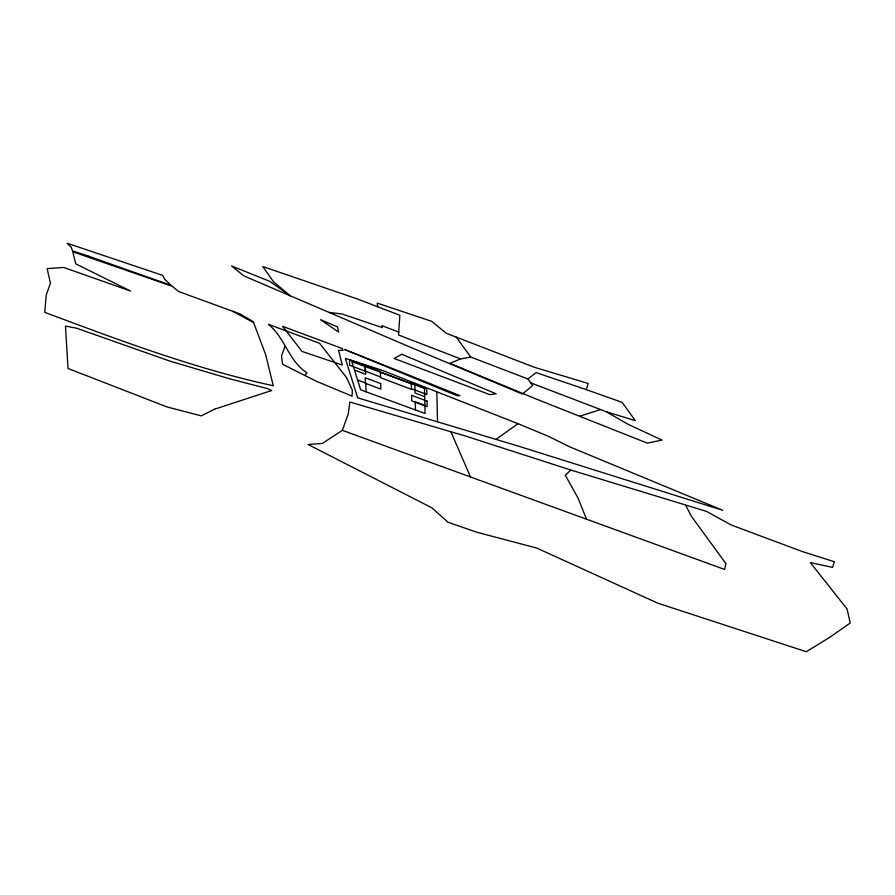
<?xml version="1.0" encoding="UTF-8"?>
<svg xmlns="http://www.w3.org/2000/svg" width="895" height="895" viewBox="0 0 895 895"><rect width="100%" height="100%" fill="white"/><g stroke="black" fill="none" stroke-linecap="round" stroke-linejoin="round"><path stroke-width="1.34" d="M398.711 332.09L398.566 334.987L460.623 358.929L470.77 357.06L527.961 378.977L532.816 385.387L522.411 394.024L409.496 346.857L243.887 275.906L231.57 265.938L269.775 281.377L290.472 295.932L273.635 281.936L262.738 266.531L357.105 298.885L399.864 315.275L398.711 332.09L381.829 325.612L382.378 327.626L341.823 313.932L329.036 312.4M530.321 382.713L606.407 411.778L635.316 420.661L622.103 402.347L586.236 389.616L588.172 383.463L534.36 367.274L446.359 333.32L431.692 321.327L377.231 303.114L377.679 306.772M342.36 430.338L348.267 413.904L349.856 402.012L465.59 436.066L570.887 470.054L706.39 511.336L731.293 525.029L802.222 551.51L834.341 561.724L832.563 567.363L810.344 562.597L847.073 608.992L850.25 623.009L829.217 637.676L806.25 651.705L657.803 603.196L536.81 548.076L476.99 532.279L448.015 522.244L431.882 507.812L308.093 444.513L322.368 443.439L342.36 430.338L724.603 569.444L725.957 563.693L691.343 516.18L685.481 504.959M284.901 346.622L281.522 355.93L282.641 364.299L316.483 381.304L352.082 396.161L352.373 390.186L346.611 377.668L319.604 343.3L268.366 324.348C285.058 337.538 288.57 361.088 306.929 372.767L305.083 375.576M570.887 470.054L565.26 475.189L578.148 498.28L586.605 519.413M527.961 378.977L536.127 372.6L586.236 389.616M495.987 439.434L517.992 423.682L548.143 436.201L569.723 446.862L722.735 510.295L518.708 446.225L357.653 397.816L345.369 358.392L381.572 370.105L517.992 423.682M382.557 365.171L383.183 364.813L459.918 395.601L457.434 395.825L344.519 349.464L383.183 364.813M460.623 358.929L449.827 363.314L536.273 399.069L647.253 443.103L662.099 440.116L627.641 424.107L606.407 411.778M579.826 416.153L600.545 409.63M232.879 311.337L178.519 291.468L172.332 286.299L72.764 251.786L75.773 263.846L130.513 291.02L63.646 267.448L47.133 268.634L50.444 283.189L46.204 295.171L44.75 312.344C119.08 340.178 193.7 368.281 271.398 385.342L273.255 385.734L265.67 354.666L253.285 321.697L240.207 314.022L232.879 311.337L253.643 322.647M380.42 372.152L411.308 383.832M380.532 376.952L349.654 365.261L349.52 359.734L380.397 371.414L380.554 377.679L411.443 389.37L411.286 383.105L426.736 388.945L426.859 394.482L411.42 388.643M354.465 370.06L365.641 374.289L365.462 366.648M424.689 396.63L415.067 392.983L414.866 384.828M357.564 380.006L365.854 383.138L366.066 391.797M424.901 405.48L415.28 401.844L415.47 409.988M456.282 337.191L470.77 357.06M450.957 431.86L470.625 477.281M436.827 392.189L437.532 421.679M364.959 365.574L365.093 371.112M401.799 354.286L394.124 358.47L489.923 394.684L496.143 393.811L401.799 354.286M214.677 409.16L201.241 415.862L167.175 406.99L68.02 368.494L65.458 326.104L76.534 328.174L169.837 361.077L230.127 378.954L267.471 388.598L271.61 390.533L214.677 409.16M342.841 350.258L338.578 350.292L342.282 365.026L302.062 351.444L282.574 326.339L342.304 348.558L342.841 350.258M88.001 255.992L72.45 250.824L71.343 247.445L67.237 243.295L162.677 275.369L164.915 279.486L171.314 285.46L88.001 255.992M424.487 388.363L351.836 361.625L360.618 389.795L425.091 413.524L424.487 388.363M380.688 383.597L365.25 377.746L365.384 383.284L380.822 389.124L380.688 383.597M427.027 401.128L411.577 395.277L411.711 400.815L427.15 406.654L427.027 401.128M337.493 326.876L320.488 319.66L338.657 332.101L337.493 326.876"/></g></svg>
